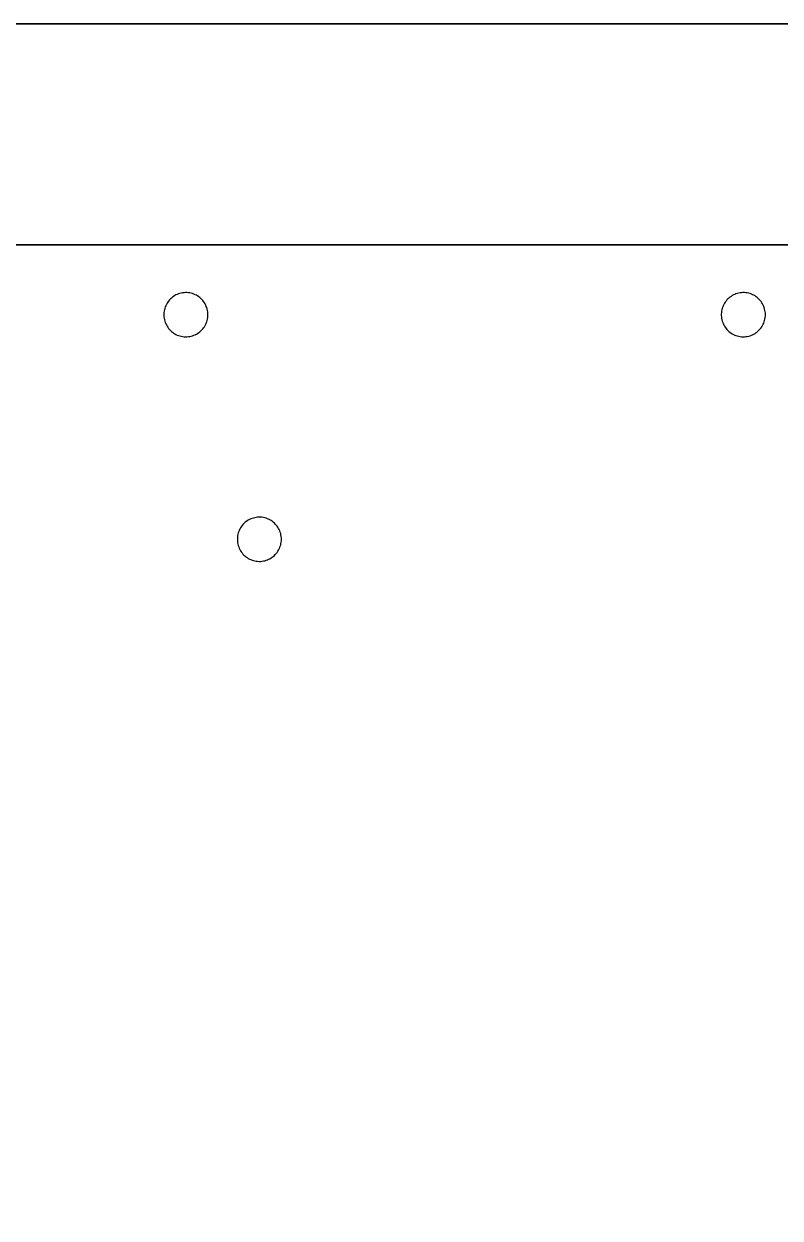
# Model space of a CAD drawing. Header units: metres. Extents: x 0 to 2800, y 0 to 2000.
# Drawn here: x 292.6 to 346.5, y 260.7 to 345.6 of the extents above; entities that cross this region are included whole.
import ezdxf

# ---------------------------------------------------------------- set-up
doc = ezdxf.new("R2010")
doc.units = ezdxf.units.M

msp = doc.modelspace()

# ---------------------------------------------------------------- linework, layer by layer
for points in [[(0, 345.6), (26.749, 345.6), (53.498, 345.6), (80.247, 345.6), (106.996, 345.6), (133.745, 345.6), (160.495, 345.6), (187.244, 345.6), (213.993, 345.6), (240.742, 345.6), (267.491, 345.6), (294.24, 345.6), (320.989, 345.6), (347.738, 345.6), (374.487, 345.6), (401.236, 345.6), (427.985, 345.6), (454.735, 345.6), (481.484, 345.6)], [(0, 345.6), (26.749, 345.6), (53.498, 345.6), (80.247, 345.6), (106.996, 345.6), (133.745, 345.6), (160.495, 345.6), (187.244, 345.6), (213.993, 345.6), (240.742, 345.6), (267.491, 345.6), (294.24, 345.6), (320.989, 345.6), (347.738, 345.6), (374.487, 345.6), (401.236, 345.6), (427.985, 345.6), (454.735, 345.6), (481.484, 345.6)], [(483.622, 345.6), (456.873, 345.6), (430.124, 345.6), (403.375, 345.6), (376.625, 345.6), (349.876, 345.6), (323.127, 345.6), (296.378, 345.6), (269.629, 345.6)], [(414.72, 168.96), (414.72, 184.32), (414.72, 199.68), (414.72, 215.04), (414.72, 230.4), (414.72, 245.76), (414.72, 261.12), (414.72, 276.48), (414.72, 291.84), (414.72, 307.2), (414.72, 322.56), (414.72, 337.92), (407.04, 345.6), (391.68, 345.6), (376.32, 345.6), (360.96, 345.6), (345.6, 345.6), (330.24, 345.6), (314.88, 345.6), (299.52, 345.6), (284.16, 345.6)], [(414.72, 168.96), (414.72, 184.32), (414.72, 199.68), (414.72, 215.04), (414.72, 230.4), (414.72, 245.76), (414.72, 261.12), (414.72, 276.48), (414.72, 291.84), (414.72, 307.2), (414.72, 322.56), (414.72, 337.92), (407.04, 345.6), (391.68, 345.6), (376.32, 345.6), (360.96, 345.6), (345.6, 345.6), (330.24, 345.6), (314.88, 345.6), (299.52, 345.6), (284.16, 345.6)], [(414.72, 168.96), (414.72, 184.32), (414.72, 199.68), (414.72, 215.04), (414.72, 230.4), (414.72, 245.76), (414.72, 261.12), (414.72, 276.48), (414.72, 291.84), (414.72, 307.2), (414.72, 322.56), (414.72, 337.92), (407.04, 345.6), (391.68, 345.6), (376.32, 345.6), (360.96, 345.6), (345.6, 345.6), (330.24, 345.6), (314.88, 345.6), (299.52, 345.6), (284.16, 345.6)], [(414.72, 168.96), (414.72, 184.32), (414.72, 199.68), (414.72, 215.04), (414.72, 230.4), (414.72, 245.76), (414.72, 261.12), (414.72, 276.48), (414.72, 291.84), (414.72, 307.2), (414.72, 322.56), (414.72, 337.92), (407.04, 345.6), (391.68, 345.6), (376.32, 345.6), (360.96, 345.6), (345.6, 345.6), (330.24, 345.6), (314.88, 345.6), (299.52, 345.6), (284.16, 345.6)], [(414.72, 168.96), (414.72, 184.32), (414.72, 199.68), (414.72, 215.04), (414.72, 230.4), (414.72, 245.76), (414.72, 261.12), (414.72, 276.48), (414.72, 291.84), (414.72, 307.2), (414.72, 322.56), (414.72, 337.92), (407.04, 345.6), (391.68, 345.6), (376.32, 345.6), (360.96, 345.6), (345.6, 345.6), (330.24, 345.6), (314.88, 345.6), (299.52, 345.6), (284.16, 345.6)], [(414.72, 168.96), (414.72, 184.32), (414.72, 199.68), (414.72, 215.04), (414.72, 230.4), (414.72, 245.76), (414.72, 261.12), (414.72, 276.48), (414.72, 291.84), (414.72, 307.2), (414.72, 322.56), (414.72, 337.92), (407.04, 345.6), (391.68, 345.6), (376.32, 345.6), (360.96, 345.6), (345.6, 345.6), (330.24, 345.6), (314.88, 345.6), (299.52, 345.6), (284.16, 345.6)], [(291.84, 345.6), (307.2, 345.6), (322.56, 345.6), (337.92, 345.6), (353.28, 345.6), (368.64, 345.6), (384, 345.6), (399.36, 345.6), (414.72, 345.6), (414.72, 330.24), (414.72, 314.88), (414.72, 299.52), (414.72, 284.16), (414.72, 268.8), (414.72, 253.44), (414.72, 238.08), (414.72, 222.72), (414.72, 207.36), (414.72, 192), (414.72, 176.64), (414.72, 161.28)], [(291.84, 345.6), (307.2, 345.6), (322.56, 345.6), (337.92, 345.6), (353.28, 345.6), (368.64, 345.6), (384, 345.6), (399.36, 345.6), (414.72, 345.6), (414.72, 330.24), (414.72, 314.88), (414.72, 299.52), (414.72, 284.16), (414.72, 268.8), (414.72, 253.44), (414.72, 238.08), (414.72, 222.72), (414.72, 207.36), (414.72, 192), (414.72, 176.64), (414.72, 161.28)], [(291.84, 345.6), (307.2, 345.6), (322.56, 345.6), (337.92, 345.6), (353.28, 345.6), (368.64, 345.6), (384, 345.6), (399.36, 345.6), (414.72, 345.6), (414.72, 330.24), (414.72, 314.88), (414.72, 299.52), (414.72, 284.16), (414.72, 268.8), (414.72, 253.44), (414.72, 238.08), (414.72, 222.72), (414.72, 207.36), (414.72, 192), (414.72, 176.64), (414.72, 161.28)], [(291.84, 345.6), (307.2, 345.6), (322.56, 345.6), (337.92, 345.6), (353.28, 345.6), (368.64, 345.6), (384, 345.6), (399.36, 345.6), (414.72, 345.6), (414.72, 330.24), (414.72, 314.88), (414.72, 299.52), (414.72, 284.16), (414.72, 268.8), (414.72, 253.44), (414.72, 238.08), (414.72, 222.72), (414.72, 207.36), (414.72, 192), (414.72, 176.64), (414.72, 161.28)], [(291.84, 345.6), (307.2, 345.6), (322.56, 345.6), (337.92, 345.6), (353.28, 345.6), (368.64, 345.6), (384, 345.6), (399.36, 345.6), (414.72, 345.6), (414.72, 330.24), (414.72, 314.88), (414.72, 299.52), (414.72, 284.16), (414.72, 268.8), (414.72, 253.44), (414.72, 238.08), (414.72, 222.72), (414.72, 207.36), (414.72, 192), (414.72, 176.64), (414.72, 161.28)], [(291.84, 345.6), (307.2, 345.6), (322.56, 345.6), (337.92, 345.6), (353.28, 345.6), (368.64, 345.6), (384, 345.6), (399.36, 345.6), (414.72, 345.6), (414.72, 330.24), (414.72, 314.88), (414.72, 299.52), (414.72, 284.16), (414.72, 268.8), (414.72, 253.44), (414.72, 238.08), (414.72, 222.72), (414.72, 207.36), (414.72, 192), (414.72, 176.64), (414.72, 161.28)], [(291.84, 345.6), (307.2, 345.6), (322.56, 345.6), (337.92, 345.6), (353.28, 345.6), (368.64, 345.6), (384, 345.6), (399.36, 345.6), (414.72, 345.6), (414.72, 330.24), (414.72, 314.88), (414.72, 299.52), (414.72, 284.16), (414.72, 268.8), (414.72, 253.44), (414.72, 238.08), (414.72, 222.72), (414.72, 207.36), (414.72, 192), (414.72, 176.64), (414.72, 161.28)], [(291.84, 345.6), (307.2, 345.6), (322.56, 345.6), (337.92, 345.6), (353.28, 345.6), (368.64, 345.6), (384, 345.6), (399.36, 345.6), (414.72, 345.6), (414.72, 330.24), (414.72, 314.88), (414.72, 299.52), (414.72, 284.16), (414.72, 268.8), (414.72, 253.44), (414.72, 238.08), (414.72, 222.72), (414.72, 207.36), (414.72, 192), (414.72, 176.64), (414.72, 161.28)], [(291.84, 345.6), (307.2, 345.6), (322.56, 345.6), (337.92, 345.6), (353.28, 345.6), (368.64, 345.6), (384, 345.6), (399.36, 345.6), (414.72, 345.6), (414.72, 330.24), (414.72, 314.88), (414.72, 299.52), (414.72, 284.16), (414.72, 268.8), (414.72, 253.44), (414.72, 238.08), (414.72, 222.72), (414.72, 207.36), (414.72, 192), (414.72, 176.64), (414.72, 161.28)], [(291.84, 345.6), (307.2, 345.6), (322.56, 345.6), (337.92, 345.6), (353.28, 345.6), (368.64, 345.6), (384, 345.6), (399.36, 345.6), (414.72, 345.6), (414.72, 330.24), (414.72, 314.88), (414.72, 299.52), (414.72, 284.16), (414.72, 268.8), (414.72, 253.44), (414.72, 238.08), (414.72, 222.72), (414.72, 207.36), (414.72, 192), (414.72, 176.64), (414.72, 161.28)], [(291.84, 345.6), (307.2, 345.6), (322.56, 345.6), (337.92, 345.6), (353.28, 345.6), (368.64, 345.6), (384, 345.6), (399.36, 345.6), (414.72, 345.6), (414.72, 330.24), (414.72, 314.88), (414.72, 299.52), (414.72, 284.16), (414.72, 268.8), (414.72, 253.44), (414.72, 238.08), (414.72, 222.72), (414.72, 207.36), (414.72, 192), (414.72, 176.64), (414.72, 161.28)], [(291.84, 345.6), (307.2, 345.6), (322.56, 345.6), (337.92, 345.6), (353.28, 345.6), (368.64, 345.6), (384, 345.6), (399.36, 345.6), (414.72, 345.6), (414.72, 330.24), (414.72, 314.88), (414.72, 299.52), (414.72, 284.16), (414.72, 268.8), (414.72, 253.44), (414.72, 238.08), (414.72, 222.72), (414.72, 207.36), (414.72, 192), (414.72, 176.64), (414.72, 161.28)], [(44.476, 329.891), (68.794, 329.891), (93.111, 329.891), (117.428, 329.891), (141.746, 329.891), (166.063, 329.891), (190.38, 329.891), (214.698, 329.891), (239.015, 329.891), (263.333, 329.891), (287.65, 329.891), (311.967, 329.891), (336.285, 329.891), (360.602, 329.891), (384.919, 329.891), (409.237, 329.891), (433.554, 329.891), (457.871, 329.891), (482.189, 329.891)], [(471.974, 329.891), (447.657, 329.891), (423.339, 329.891), (399.022, 329.891), (374.704, 329.891), (350.387, 329.891), (326.07, 329.891), (301.752, 329.891), (277.435, 329.891)], [(278.09, 329.891), (296.06, 329.891), (314.03, 329.891), (332, 329.891), (349.971, 329.891), (367.941, 329.891), (385.911, 329.891), (403.881, 329.891), (421.852, 329.891), (439.822, 329.891), (457.792, 329.891), (475.762, 329.891)], [(475.762, 329.891), (457.792, 329.891), (439.822, 329.891), (421.852, 329.891), (403.881, 329.891), (385.911, 329.891), (367.941, 329.891), (349.971, 329.891), (332, 329.891), (314.03, 329.891), (296.06, 329.891), (278.09, 329.891)], [(284.16, 329.891), (298.124, 329.891), (312.087, 329.891), (326.051, 329.891), (340.015, 329.891), (353.978, 329.891), (367.942, 329.891), (381.905, 329.891), (395.869, 329.891)], [(284.16, 329.891), (298.124, 329.891), (312.087, 329.891), (326.051, 329.891), (340.015, 329.891), (353.978, 329.891), (367.942, 329.891), (381.905, 329.891), (395.869, 329.891)], [(395.869, 162.327), (395.869, 176.291), (395.869, 190.255), (395.869, 204.218), (395.869, 218.182), (395.869, 232.145), (395.869, 246.109), (395.869, 260.073), (395.869, 274.036), (395.869, 288), (395.869, 301.964), (395.869, 315.927), (395.869, 329.891), (381.905, 329.891), (367.942, 329.891), (353.978, 329.891), (340.015, 329.891), (326.051, 329.891), (312.087, 329.891), (298.124, 329.891), (284.16, 329.891)], [(395.869, 162.327), (395.869, 176.291), (395.869, 190.255), (395.869, 204.218), (395.869, 218.182), (395.869, 232.145), (395.869, 246.109), (395.869, 260.073), (395.869, 274.036), (395.869, 288), (395.869, 301.964), (395.869, 315.927), (395.869, 329.891), (381.905, 329.891), (367.942, 329.891), (353.978, 329.891), (340.015, 329.891), (326.051, 329.891), (312.087, 329.891), (298.124, 329.891), (284.16, 329.891)], [(284.16, 329.891), (298.124, 329.891), (312.087, 329.891), (326.051, 329.891), (340.015, 329.891), (353.978, 329.891), (367.942, 329.891), (381.905, 329.891), (395.869, 329.891)], [(284.16, 329.891), (298.124, 329.891), (312.087, 329.891), (326.051, 329.891), (340.015, 329.891), (353.978, 329.891), (367.942, 329.891), (381.905, 329.891), (395.869, 329.891)], [(284.16, 329.891), (298.124, 329.891), (312.087, 329.891), (326.051, 329.891), (340.015, 329.891), (353.978, 329.891), (367.942, 329.891), (381.905, 329.891), (395.869, 329.891)], [(284.16, 329.891), (298.124, 329.891), (312.087, 329.891), (326.051, 329.891), (340.015, 329.891), (353.978, 329.891), (367.942, 329.891), (381.905, 329.891), (395.869, 329.891)], [(284.16, 329.891), (298.124, 329.891), (312.087, 329.891), (326.051, 329.891), (340.015, 329.891), (353.978, 329.891), (367.942, 329.891), (381.905, 329.891), (395.869, 329.891)], [(284.16, 329.891), (298.124, 329.891), (312.087, 329.891), (326.051, 329.891), (340.015, 329.891), (353.978, 329.891), (367.942, 329.891), (381.905, 329.891), (395.869, 329.891)], [(284.16, 329.891), (298.124, 329.891), (312.087, 329.891), (326.051, 329.891), (340.015, 329.891), (353.978, 329.891), (367.942, 329.891), (381.905, 329.891), (395.869, 329.891)], [(284.16, 329.891), (298.124, 329.891), (312.087, 329.891), (326.051, 329.891), (340.015, 329.891), (353.978, 329.891), (367.942, 329.891), (381.905, 329.891), (395.869, 329.891)], [(285.429, 329.891), (293.046, 329.891), (300.662, 329.891), (308.279, 329.891), (315.896, 329.891), (323.512, 329.891), (331.129, 329.891), (338.745, 329.891), (346.362, 329.891), (353.978, 329.891)], [(353.978, 329.891), (346.362, 329.891), (338.745, 329.891), (331.129, 329.891), (323.512, 329.891), (315.896, 329.891), (308.279, 329.891), (300.662, 329.891), (293.046, 329.891), (285.429, 329.891)], [(395.869, 329.891), (388.253, 329.891), (380.636, 329.891), (373.02, 329.891), (365.403, 329.891), (357.786, 329.891), (350.17, 329.891), (342.553, 329.891), (334.937, 329.891), (327.32, 329.891), (319.704, 329.891), (312.087, 329.891), (304.471, 329.891), (296.854, 329.891), (289.238, 329.891)], [(289.238, 329.891), (296.854, 329.891), (304.471, 329.891), (312.087, 329.891), (319.704, 329.891), (327.32, 329.891), (334.937, 329.891), (342.553, 329.891), (350.17, 329.891), (357.786, 329.891), (365.403, 329.891), (373.02, 329.891), (380.636, 329.891), (388.253, 329.891), (395.869, 329.891)], [(395.869, 329.891), (388.253, 329.891), (380.636, 329.891), (373.02, 329.891), (365.403, 329.891), (357.786, 329.891), (350.17, 329.891), (342.553, 329.891), (334.937, 329.891), (327.32, 329.891), (319.704, 329.891), (312.087, 329.891), (304.471, 329.891), (296.854, 329.891), (289.238, 329.891)], [(289.238, 329.891), (296.854, 329.891), (304.471, 329.891), (312.087, 329.891), (319.704, 329.891), (327.32, 329.891), (334.937, 329.891), (342.553, 329.891), (350.17, 329.891), (357.786, 329.891), (365.403, 329.891), (373.02, 329.891), (380.636, 329.891), (388.253, 329.891), (395.869, 329.891)], [(395.869, 329.891), (388.253, 329.891), (380.636, 329.891), (373.02, 329.891), (365.403, 329.891), (357.786, 329.891), (350.17, 329.891), (342.553, 329.891), (334.937, 329.891), (327.32, 329.891), (319.704, 329.891), (312.087, 329.891), (304.471, 329.891), (296.854, 329.891), (289.238, 329.891)], [(289.238, 329.891), (296.854, 329.891), (304.471, 329.891), (312.087, 329.891), (319.704, 329.891), (327.32, 329.891), (334.937, 329.891), (342.553, 329.891), (350.17, 329.891), (357.786, 329.891), (365.403, 329.891), (373.02, 329.891), (380.636, 329.891), (388.253, 329.891), (395.869, 329.891)], [(395.869, 329.891), (388.253, 329.891), (380.636, 329.891), (373.02, 329.891), (365.403, 329.891), (357.786, 329.891), (350.17, 329.891), (342.553, 329.891), (334.937, 329.891), (327.32, 329.891), (319.704, 329.891), (312.087, 329.891), (304.471, 329.891), (296.854, 329.891), (289.238, 329.891)], [(289.238, 329.891), (296.854, 329.891), (304.471, 329.891), (312.087, 329.891), (319.704, 329.891), (327.32, 329.891), (334.937, 329.891), (342.553, 329.891), (350.17, 329.891), (357.786, 329.891), (365.403, 329.891), (373.02, 329.891), (380.636, 329.891), (388.253, 329.891), (395.869, 329.891)], [(395.869, 329.891), (388.253, 329.891), (380.636, 329.891), (373.02, 329.891), (365.403, 329.891), (357.786, 329.891), (350.17, 329.891), (342.553, 329.891), (334.937, 329.891), (327.32, 329.891), (319.704, 329.891), (312.087, 329.891), (304.471, 329.891), (296.854, 329.891), (289.238, 329.891)], [(289.238, 329.891), (296.854, 329.891), (304.471, 329.891), (312.087, 329.891), (319.704, 329.891), (327.32, 329.891), (334.937, 329.891), (342.553, 329.891), (350.17, 329.891), (357.786, 329.891), (365.403, 329.891), (373.02, 329.891), (380.636, 329.891), (388.253, 329.891), (395.869, 329.891)], [(305.732, 324.916), (305.729, 325.021), (305.719, 325.123), (305.702, 325.224), (305.68, 325.322), (305.651, 325.418), (305.616, 325.511), (305.576, 325.601), (305.531, 325.688), (305.48, 325.772), (305.424, 325.852), (305.364, 325.928), (305.298, 326.001), (305.229, 326.069), (305.156, 326.133), (305.078, 326.193), (304.997, 326.247), (304.913, 326.297), (304.825, 326.341), (304.734, 326.38), (304.641, 326.413), (304.544, 326.441), (304.446, 326.462), (304.345, 326.477), (304.242, 326.485), (304.138, 326.487), (304.034, 326.482), (303.932, 326.47), (303.832, 326.452), (303.735, 326.428), (303.64, 326.397), (303.547, 326.361), (303.458, 326.32), (303.372, 326.273), (303.289, 326.221), (303.21, 326.164), (303.135, 326.102), (303.063, 326.036), (302.996, 325.965), (302.933, 325.891), (302.875, 325.812), (302.822, 325.73), (302.774, 325.645), (302.731, 325.556), (302.693, 325.465), (302.661, 325.37), (302.636, 325.273), (302.616, 325.174), (302.603, 325.072), (302.596, 324.969), (302.596, 324.864), (302.603, 324.761), (302.616, 324.659), (302.636, 324.56), (302.661, 324.463), (302.693, 324.368), (302.731, 324.277), (302.774, 324.188), (302.822, 324.102), (302.875, 324.02), (302.933, 323.942), (302.996, 323.867), (303.063, 323.797), (303.135, 323.731), (303.21, 323.669), (303.289, 323.612), (303.372, 323.56), (303.458, 323.513), (303.547, 323.471), (303.64, 323.435), (303.735, 323.405), (303.832, 323.381), (303.932, 323.362), (304.034, 323.351), (304.138, 323.346), (304.242, 323.347), (304.345, 323.356), (304.446, 323.371), (304.544, 323.392), (304.641, 323.419), (304.734, 323.453), (304.825, 323.491), (304.913, 323.536), (304.997, 323.585), (305.078, 323.64), (305.156, 323.699), (305.229, 323.763), (305.298, 323.832), (305.364, 323.904), (305.424, 323.981), (305.48, 324.061), (305.531, 324.145), (305.576, 324.232), (305.616, 324.322), (305.651, 324.415), (305.68, 324.511), (305.702, 324.609), (305.719, 324.71), (305.729, 324.812), (305.732, 324.916)], [(305.732, 324.916), (305.729, 325.021), (305.719, 325.123), (305.702, 325.224), (305.68, 325.322), (305.651, 325.418), (305.616, 325.511), (305.576, 325.601), (305.531, 325.688), (305.48, 325.772), (305.424, 325.852), (305.364, 325.928), (305.298, 326.001), (305.229, 326.069), (305.156, 326.133), (305.078, 326.193), (304.997, 326.247), (304.913, 326.297), (304.825, 326.341), (304.734, 326.38), (304.641, 326.413), (304.544, 326.441), (304.446, 326.462), (304.345, 326.477), (304.242, 326.485), (304.138, 326.487), (304.034, 326.482), (303.932, 326.47), (303.832, 326.452), (303.735, 326.428), (303.64, 326.397), (303.547, 326.361), (303.458, 326.32), (303.372, 326.273), (303.289, 326.221), (303.21, 326.164), (303.135, 326.102), (303.063, 326.036), (302.996, 325.965), (302.933, 325.891), (302.875, 325.812), (302.822, 325.73), (302.774, 325.645), (302.731, 325.556), (302.693, 325.465), (302.661, 325.37), (302.636, 325.273), (302.616, 325.174), (302.603, 325.072), (302.596, 324.969), (302.596, 324.864), (302.603, 324.761), (302.616, 324.659), (302.636, 324.56), (302.661, 324.463), (302.693, 324.368), (302.731, 324.277), (302.774, 324.188), (302.822, 324.102), (302.875, 324.02), (302.933, 323.942), (302.996, 323.867), (303.063, 323.797), (303.135, 323.731), (303.21, 323.669), (303.289, 323.612), (303.372, 323.56), (303.458, 323.513), (303.547, 323.471), (303.64, 323.435), (303.735, 323.405), (303.832, 323.381), (303.932, 323.362), (304.034, 323.351), (304.138, 323.346), (304.242, 323.347), (304.345, 323.356), (304.446, 323.371), (304.544, 323.392), (304.641, 323.419), (304.734, 323.453), (304.825, 323.491), (304.913, 323.536), (304.997, 323.585), (305.078, 323.64), (305.156, 323.699), (305.229, 323.763), (305.298, 323.832), (305.364, 323.904), (305.424, 323.981), (305.48, 324.061), (305.531, 324.145), (305.576, 324.232), (305.616, 324.322), (305.651, 324.415), (305.68, 324.511), (305.702, 324.609), (305.719, 324.71), (305.729, 324.812), (305.732, 324.916)], [(305.732, 324.916), (305.729, 325.021), (305.719, 325.123), (305.702, 325.224), (305.68, 325.322), (305.651, 325.418), (305.616, 325.511), (305.576, 325.601), (305.531, 325.688), (305.48, 325.772), (305.424, 325.852), (305.364, 325.928), (305.298, 326.001), (305.229, 326.069), (305.156, 326.133), (305.078, 326.193), (304.997, 326.247), (304.913, 326.297), (304.825, 326.341), (304.734, 326.38), (304.641, 326.413), (304.544, 326.441), (304.446, 326.462), (304.345, 326.477), (304.242, 326.485), (304.138, 326.487), (304.034, 326.482), (303.932, 326.47), (303.832, 326.452), (303.735, 326.428), (303.64, 326.397), (303.547, 326.361), (303.458, 326.32), (303.372, 326.273), (303.289, 326.221), (303.21, 326.164), (303.135, 326.102), (303.063, 326.036), (302.996, 325.965), (302.933, 325.891), (302.875, 325.812), (302.822, 325.73), (302.774, 325.645), (302.731, 325.556), (302.693, 325.465), (302.661, 325.37), (302.636, 325.273), (302.616, 325.174), (302.603, 325.072), (302.596, 324.969), (302.596, 324.864), (302.603, 324.761), (302.616, 324.659), (302.636, 324.56), (302.661, 324.463), (302.693, 324.368), (302.731, 324.277), (302.774, 324.188), (302.822, 324.102), (302.875, 324.02), (302.933, 323.942), (302.996, 323.867), (303.063, 323.797), (303.135, 323.731), (303.21, 323.669), (303.289, 323.612), (303.372, 323.56), (303.458, 323.513), (303.547, 323.471), (303.64, 323.435), (303.735, 323.405), (303.832, 323.381), (303.932, 323.362), (304.034, 323.351), (304.138, 323.346), (304.242, 323.347), (304.345, 323.356), (304.446, 323.371), (304.544, 323.392), (304.641, 323.419), (304.734, 323.453), (304.825, 323.491), (304.913, 323.536), (304.997, 323.585), (305.078, 323.64), (305.156, 323.699), (305.229, 323.763), (305.298, 323.832), (305.364, 323.904), (305.424, 323.981), (305.48, 324.061), (305.531, 324.145), (305.576, 324.232), (305.616, 324.322), (305.651, 324.415), (305.68, 324.511), (305.702, 324.609), (305.719, 324.71), (305.729, 324.812), (305.732, 324.916)], [(305.732, 324.916), (305.729, 325.021), (305.719, 325.123), (305.702, 325.224), (305.68, 325.322), (305.651, 325.418), (305.616, 325.511), (305.576, 325.601), (305.531, 325.688), (305.48, 325.772), (305.424, 325.852), (305.364, 325.928), (305.298, 326.001), (305.229, 326.069), (305.156, 326.133), (305.078, 326.193), (304.997, 326.247), (304.913, 326.297), (304.825, 326.341), (304.734, 326.38), (304.641, 326.413), (304.544, 326.441), (304.446, 326.462), (304.345, 326.477), (304.242, 326.485), (304.138, 326.487), (304.034, 326.482), (303.932, 326.47), (303.832, 326.452), (303.735, 326.428), (303.64, 326.397), (303.547, 326.361), (303.458, 326.32), (303.372, 326.273), (303.289, 326.221), (303.21, 326.164), (303.135, 326.102), (303.063, 326.036), (302.996, 325.965), (302.933, 325.891), (302.875, 325.812), (302.822, 325.73), (302.774, 325.645), (302.731, 325.556), (302.693, 325.465), (302.661, 325.37), (302.636, 325.273), (302.616, 325.174), (302.603, 325.072), (302.596, 324.969), (302.596, 324.864), (302.603, 324.761), (302.616, 324.659), (302.636, 324.56), (302.661, 324.463), (302.693, 324.368), (302.731, 324.277), (302.774, 324.188), (302.822, 324.102), (302.875, 324.02), (302.933, 323.942), (302.996, 323.867), (303.063, 323.797), (303.135, 323.731), (303.21, 323.669), (303.289, 323.612), (303.372, 323.56), (303.458, 323.513), (303.547, 323.471), (303.64, 323.435), (303.735, 323.405), (303.832, 323.381), (303.932, 323.362), (304.034, 323.351), (304.138, 323.346), (304.242, 323.347), (304.345, 323.356), (304.446, 323.371), (304.544, 323.392), (304.641, 323.419), (304.734, 323.453), (304.825, 323.491), (304.913, 323.536), (304.997, 323.585), (305.078, 323.64), (305.156, 323.699), (305.229, 323.763), (305.298, 323.832), (305.364, 323.904), (305.424, 323.981), (305.48, 324.061), (305.531, 324.145), (305.576, 324.232), (305.616, 324.322), (305.651, 324.415), (305.68, 324.511), (305.702, 324.609), (305.719, 324.71), (305.729, 324.812), (305.732, 324.916)], [(305.732, 324.916), (305.729, 325.021), (305.719, 325.123), (305.702, 325.224), (305.68, 325.322), (305.651, 325.418), (305.616, 325.511), (305.576, 325.601), (305.531, 325.688), (305.48, 325.772), (305.424, 325.852), (305.364, 325.928), (305.298, 326.001), (305.229, 326.069), (305.156, 326.133), (305.078, 326.193), (304.997, 326.247), (304.913, 326.297), (304.825, 326.341), (304.734, 326.38), (304.641, 326.413), (304.544, 326.441), (304.446, 326.462), (304.345, 326.477), (304.242, 326.485), (304.138, 326.487), (304.034, 326.482), (303.932, 326.47), (303.832, 326.452), (303.735, 326.428), (303.64, 326.397), (303.547, 326.361), (303.458, 326.32), (303.372, 326.273), (303.289, 326.221), (303.21, 326.164), (303.135, 326.102), (303.063, 326.036), (302.996, 325.965), (302.933, 325.891), (302.875, 325.812), (302.822, 325.73), (302.774, 325.645), (302.731, 325.556), (302.693, 325.465), (302.661, 325.37), (302.636, 325.273), (302.616, 325.174), (302.603, 325.072), (302.596, 324.969), (302.596, 324.864), (302.603, 324.761), (302.616, 324.659), (302.636, 324.56), (302.661, 324.463), (302.693, 324.368), (302.731, 324.277), (302.774, 324.188), (302.822, 324.102), (302.875, 324.02), (302.933, 323.942), (302.996, 323.867), (303.063, 323.797), (303.135, 323.731), (303.21, 323.669), (303.289, 323.612), (303.372, 323.56), (303.458, 323.513), (303.547, 323.471), (303.64, 323.435), (303.735, 323.405), (303.832, 323.381), (303.932, 323.362), (304.034, 323.351), (304.138, 323.346), (304.242, 323.347), (304.345, 323.356), (304.446, 323.371), (304.544, 323.392), (304.641, 323.419), (304.734, 323.453), (304.825, 323.491), (304.913, 323.536), (304.997, 323.585), (305.078, 323.64), (305.156, 323.699), (305.229, 323.763), (305.298, 323.832), (305.364, 323.904), (305.424, 323.981), (305.48, 324.061), (305.531, 324.145), (305.576, 324.232), (305.616, 324.322), (305.651, 324.415), (305.68, 324.511), (305.702, 324.609), (305.719, 324.71), (305.729, 324.812), (305.732, 324.916)], [(305.732, 324.916), (305.729, 325.021), (305.719, 325.123), (305.702, 325.224), (305.68, 325.322), (305.651, 325.418), (305.616, 325.511), (305.576, 325.601), (305.531, 325.688), (305.48, 325.772), (305.424, 325.852), (305.364, 325.928), (305.298, 326.001), (305.229, 326.069), (305.156, 326.133), (305.078, 326.193), (304.997, 326.247), (304.913, 326.297), (304.825, 326.341), (304.734, 326.38), (304.641, 326.413), (304.544, 326.441), (304.446, 326.462), (304.345, 326.477), (304.242, 326.485), (304.138, 326.487), (304.034, 326.482), (303.932, 326.47), (303.832, 326.452), (303.735, 326.428), (303.64, 326.397), (303.547, 326.361), (303.458, 326.32), (303.372, 326.273), (303.289, 326.221), (303.21, 326.164), (303.135, 326.102), (303.063, 326.036), (302.996, 325.965), (302.933, 325.891), (302.875, 325.812), (302.822, 325.73), (302.774, 325.645), (302.731, 325.556), (302.693, 325.465), (302.661, 325.37), (302.636, 325.273), (302.616, 325.174), (302.603, 325.072), (302.596, 324.969), (302.596, 324.864), (302.603, 324.761), (302.616, 324.659), (302.636, 324.56), (302.661, 324.463), (302.693, 324.368), (302.731, 324.277), (302.774, 324.188), (302.822, 324.102), (302.875, 324.02), (302.933, 323.942), (302.996, 323.867), (303.063, 323.797), (303.135, 323.731), (303.21, 323.669), (303.289, 323.612), (303.372, 323.56), (303.458, 323.513), (303.547, 323.471), (303.64, 323.435), (303.735, 323.405), (303.832, 323.381), (303.932, 323.362), (304.034, 323.351), (304.138, 323.346), (304.242, 323.347), (304.345, 323.356), (304.446, 323.371), (304.544, 323.392), (304.641, 323.419), (304.734, 323.453), (304.825, 323.491), (304.913, 323.536), (304.997, 323.585), (305.078, 323.64), (305.156, 323.699), (305.229, 323.763), (305.298, 323.832), (305.364, 323.904), (305.424, 323.981), (305.48, 324.061), (305.531, 324.145), (305.576, 324.232), (305.616, 324.322), (305.651, 324.415), (305.68, 324.511), (305.702, 324.609), (305.719, 324.71), (305.729, 324.812), (305.732, 324.916)], [(345.408, 324.916), (345.405, 325.021), (345.395, 325.123), (345.378, 325.224), (345.356, 325.322), (345.327, 325.418), (345.292, 325.511), (345.252, 325.601), (345.206, 325.688), (345.156, 325.772), (345.1, 325.852), (345.039, 325.928), (344.974, 326.001), (344.905, 326.069), (344.832, 326.133), (344.754, 326.193), (344.673, 326.247), (344.589, 326.297), (344.501, 326.341), (344.41, 326.38), (344.316, 326.413), (344.22, 326.441), (344.122, 326.462), (344.021, 326.477), (343.918, 326.485), (343.813, 326.487), (343.71, 326.482), (343.608, 326.47), (343.508, 326.452), (343.41, 326.428), (343.315, 326.397), (343.223, 326.361), (343.134, 326.32), (343.048, 326.273), (342.965, 326.221), (342.886, 326.164), (342.81, 326.102), (342.739, 326.036), (342.672, 325.965), (342.609, 325.891), (342.551, 325.812), (342.498, 325.73), (342.449, 325.645), (342.406, 325.556), (342.369, 325.465), (342.337, 325.37), (342.311, 325.273), (342.292, 325.174), (342.278, 325.072), (342.272, 324.969), (342.272, 324.864), (342.278, 324.761), (342.292, 324.659), (342.311, 324.56), (342.337, 324.463), (342.369, 324.368), (342.406, 324.277), (342.449, 324.188), (342.498, 324.102), (342.551, 324.02), (342.609, 323.942), (342.672, 323.867), (342.739, 323.797), (342.81, 323.731), (342.886, 323.669), (342.965, 323.612), (343.048, 323.56), (343.134, 323.513), (343.223, 323.471), (343.315, 323.435), (343.41, 323.405), (343.508, 323.381), (343.608, 323.362), (343.71, 323.351), (343.813, 323.346), (343.918, 323.347), (344.021, 323.356), (344.122, 323.371), (344.22, 323.392), (344.316, 323.419), (344.41, 323.453), (344.501, 323.491), (344.589, 323.536), (344.673, 323.585), (344.754, 323.64), (344.832, 323.699), (344.905, 323.763), (344.974, 323.832), (345.039, 323.904), (345.1, 323.981), (345.156, 324.061), (345.206, 324.145), (345.252, 324.232), (345.292, 324.322), (345.327, 324.415), (345.356, 324.511), (345.378, 324.609), (345.395, 324.71), (345.405, 324.812), (345.408, 324.916)], [(345.408, 324.916), (345.405, 325.021), (345.395, 325.123), (345.378, 325.224), (345.356, 325.322), (345.327, 325.418), (345.292, 325.511), (345.252, 325.601), (345.206, 325.688), (345.156, 325.772), (345.1, 325.852), (345.039, 325.928), (344.974, 326.001), (344.905, 326.069), (344.832, 326.133), (344.754, 326.193), (344.673, 326.247), (344.589, 326.297), (344.501, 326.341), (344.41, 326.38), (344.316, 326.413), (344.22, 326.441), (344.122, 326.462), (344.021, 326.477), (343.918, 326.485), (343.813, 326.487), (343.71, 326.482), (343.608, 326.47), (343.508, 326.452), (343.41, 326.428), (343.315, 326.397), (343.223, 326.361), (343.134, 326.32), (343.048, 326.273), (342.965, 326.221), (342.886, 326.164), (342.81, 326.102), (342.739, 326.036), (342.672, 325.965), (342.609, 325.891), (342.551, 325.812), (342.498, 325.73), (342.449, 325.645), (342.406, 325.556), (342.369, 325.465), (342.337, 325.37), (342.311, 325.273), (342.292, 325.174), (342.278, 325.072), (342.272, 324.969), (342.272, 324.864), (342.278, 324.761), (342.292, 324.659), (342.311, 324.56), (342.337, 324.463), (342.369, 324.368), (342.406, 324.277), (342.449, 324.188), (342.498, 324.102), (342.551, 324.02), (342.609, 323.942), (342.672, 323.867), (342.739, 323.797), (342.81, 323.731), (342.886, 323.669), (342.965, 323.612), (343.048, 323.56), (343.134, 323.513), (343.223, 323.471), (343.315, 323.435), (343.41, 323.405), (343.508, 323.381), (343.608, 323.362), (343.71, 323.351), (343.813, 323.346), (343.918, 323.347), (344.021, 323.356), (344.122, 323.371), (344.22, 323.392), (344.316, 323.419), (344.41, 323.453), (344.501, 323.491), (344.589, 323.536), (344.673, 323.585), (344.754, 323.64), (344.832, 323.699), (344.905, 323.763), (344.974, 323.832), (345.039, 323.904), (345.1, 323.981), (345.156, 324.061), (345.206, 324.145), (345.252, 324.232), (345.292, 324.322), (345.327, 324.415), (345.356, 324.511), (345.378, 324.609), (345.395, 324.71), (345.405, 324.812), (345.408, 324.916)], [(345.408, 324.916), (345.405, 325.021), (345.395, 325.123), (345.378, 325.224), (345.356, 325.322), (345.327, 325.418), (345.292, 325.511), (345.252, 325.601), (345.206, 325.688), (345.156, 325.772), (345.1, 325.852), (345.039, 325.928), (344.974, 326.001), (344.905, 326.069), (344.832, 326.133), (344.754, 326.193), (344.673, 326.247), (344.589, 326.297), (344.501, 326.341), (344.41, 326.38), (344.316, 326.413), (344.22, 326.441), (344.122, 326.462), (344.021, 326.477), (343.918, 326.485), (343.813, 326.487), (343.71, 326.482), (343.608, 326.47), (343.508, 326.452), (343.41, 326.428), (343.315, 326.397), (343.223, 326.361), (343.134, 326.32), (343.048, 326.273), (342.965, 326.221), (342.886, 326.164), (342.81, 326.102), (342.739, 326.036), (342.672, 325.965), (342.609, 325.891), (342.551, 325.812), (342.498, 325.73), (342.449, 325.645), (342.406, 325.556), (342.369, 325.465), (342.337, 325.37), (342.311, 325.273), (342.292, 325.174), (342.278, 325.072), (342.272, 324.969), (342.272, 324.864), (342.278, 324.761), (342.292, 324.659), (342.311, 324.56), (342.337, 324.463), (342.369, 324.368), (342.406, 324.277), (342.449, 324.188), (342.498, 324.102), (342.551, 324.02), (342.609, 323.942), (342.672, 323.867), (342.739, 323.797), (342.81, 323.731), (342.886, 323.669), (342.965, 323.612), (343.048, 323.56), (343.134, 323.513), (343.223, 323.471), (343.315, 323.435), (343.41, 323.405), (343.508, 323.381), (343.608, 323.362), (343.71, 323.351), (343.813, 323.346), (343.918, 323.347), (344.021, 323.356), (344.122, 323.371), (344.22, 323.392), (344.316, 323.419), (344.41, 323.453), (344.501, 323.491), (344.589, 323.536), (344.673, 323.585), (344.754, 323.64), (344.832, 323.699), (344.905, 323.763), (344.974, 323.832), (345.039, 323.904), (345.1, 323.981), (345.156, 324.061), (345.206, 324.145), (345.252, 324.232), (345.292, 324.322), (345.327, 324.415), (345.356, 324.511), (345.378, 324.609), (345.395, 324.71), (345.405, 324.812), (345.408, 324.916)], [(345.408, 324.916), (345.405, 325.021), (345.395, 325.123), (345.378, 325.224), (345.356, 325.322), (345.327, 325.418), (345.292, 325.511), (345.252, 325.601), (345.206, 325.688), (345.156, 325.772), (345.1, 325.852), (345.039, 325.928), (344.974, 326.001), (344.905, 326.069), (344.832, 326.133), (344.754, 326.193), (344.673, 326.247), (344.589, 326.297), (344.501, 326.341), (344.41, 326.38), (344.316, 326.413), (344.22, 326.441), (344.122, 326.462), (344.021, 326.477), (343.918, 326.485), (343.813, 326.487), (343.71, 326.482), (343.608, 326.47), (343.508, 326.452), (343.41, 326.428), (343.315, 326.397), (343.223, 326.361), (343.134, 326.32), (343.048, 326.273), (342.965, 326.221), (342.886, 326.164), (342.81, 326.102), (342.739, 326.036), (342.672, 325.965), (342.609, 325.891), (342.551, 325.812), (342.498, 325.73), (342.449, 325.645), (342.406, 325.556), (342.369, 325.465), (342.337, 325.37), (342.311, 325.273), (342.292, 325.174), (342.278, 325.072), (342.272, 324.969), (342.272, 324.864), (342.278, 324.761), (342.292, 324.659), (342.311, 324.56), (342.337, 324.463), (342.369, 324.368), (342.406, 324.277), (342.449, 324.188), (342.498, 324.102), (342.551, 324.02), (342.609, 323.942), (342.672, 323.867), (342.739, 323.797), (342.81, 323.731), (342.886, 323.669), (342.965, 323.612), (343.048, 323.56), (343.134, 323.513), (343.223, 323.471), (343.315, 323.435), (343.41, 323.405), (343.508, 323.381), (343.608, 323.362), (343.71, 323.351), (343.813, 323.346), (343.918, 323.347), (344.021, 323.356), (344.122, 323.371), (344.22, 323.392), (344.316, 323.419), (344.41, 323.453), (344.501, 323.491), (344.589, 323.536), (344.673, 323.585), (344.754, 323.64), (344.832, 323.699), (344.905, 323.763), (344.974, 323.832), (345.039, 323.904), (345.1, 323.981), (345.156, 324.061), (345.206, 324.145), (345.252, 324.232), (345.292, 324.322), (345.327, 324.415), (345.356, 324.511), (345.378, 324.609), (345.395, 324.71), (345.405, 324.812), (345.408, 324.916)], [(345.408, 324.916), (345.405, 325.021), (345.395, 325.123), (345.378, 325.224), (345.356, 325.322), (345.327, 325.418), (345.292, 325.511), (345.252, 325.601), (345.206, 325.688), (345.156, 325.772), (345.1, 325.852), (345.039, 325.928), (344.974, 326.001), (344.905, 326.069), (344.832, 326.133), (344.754, 326.193), (344.673, 326.247), (344.589, 326.297), (344.501, 326.341), (344.41, 326.38), (344.316, 326.413), (344.22, 326.441), (344.122, 326.462), (344.021, 326.477), (343.918, 326.485), (343.813, 326.487), (343.71, 326.482), (343.608, 326.47), (343.508, 326.452), (343.41, 326.428), (343.315, 326.397), (343.223, 326.361), (343.134, 326.32), (343.048, 326.273), (342.965, 326.221), (342.886, 326.164), (342.81, 326.102), (342.739, 326.036), (342.672, 325.965), (342.609, 325.891), (342.551, 325.812), (342.498, 325.73), (342.449, 325.645), (342.406, 325.556), (342.369, 325.465), (342.337, 325.37), (342.311, 325.273), (342.292, 325.174), (342.278, 325.072), (342.272, 324.969), (342.272, 324.864), (342.278, 324.761), (342.292, 324.659), (342.311, 324.56), (342.337, 324.463), (342.369, 324.368), (342.406, 324.277), (342.449, 324.188), (342.498, 324.102), (342.551, 324.02), (342.609, 323.942), (342.672, 323.867), (342.739, 323.797), (342.81, 323.731), (342.886, 323.669), (342.965, 323.612), (343.048, 323.56), (343.134, 323.513), (343.223, 323.471), (343.315, 323.435), (343.41, 323.405), (343.508, 323.381), (343.608, 323.362), (343.71, 323.351), (343.813, 323.346), (343.918, 323.347), (344.021, 323.356), (344.122, 323.371), (344.22, 323.392), (344.316, 323.419), (344.41, 323.453), (344.501, 323.491), (344.589, 323.536), (344.673, 323.585), (344.754, 323.64), (344.832, 323.699), (344.905, 323.763), (344.974, 323.832), (345.039, 323.904), (345.1, 323.981), (345.156, 324.061), (345.206, 324.145), (345.252, 324.232), (345.292, 324.322), (345.327, 324.415), (345.356, 324.511), (345.378, 324.609), (345.395, 324.71), (345.405, 324.812), (345.408, 324.916)], [(345.408, 324.916), (345.405, 325.021), (345.395, 325.123), (345.378, 325.224), (345.356, 325.322), (345.327, 325.418), (345.292, 325.511), (345.252, 325.601), (345.206, 325.688), (345.156, 325.772), (345.1, 325.852), (345.039, 325.928), (344.974, 326.001), (344.905, 326.069), (344.832, 326.133), (344.754, 326.193), (344.673, 326.247), (344.589, 326.297), (344.501, 326.341), (344.41, 326.38), (344.316, 326.413), (344.22, 326.441), (344.122, 326.462), (344.021, 326.477), (343.918, 326.485), (343.813, 326.487), (343.71, 326.482), (343.608, 326.47), (343.508, 326.452), (343.41, 326.428), (343.315, 326.397), (343.223, 326.361), (343.134, 326.32), (343.048, 326.273), (342.965, 326.221), (342.886, 326.164), (342.81, 326.102), (342.739, 326.036), (342.672, 325.965), (342.609, 325.891), (342.551, 325.812), (342.498, 325.73), (342.449, 325.645), (342.406, 325.556), (342.369, 325.465), (342.337, 325.37), (342.311, 325.273), (342.292, 325.174), (342.278, 325.072), (342.272, 324.969), (342.272, 324.864), (342.278, 324.761), (342.292, 324.659), (342.311, 324.56), (342.337, 324.463), (342.369, 324.368), (342.406, 324.277), (342.449, 324.188), (342.498, 324.102), (342.551, 324.02), (342.609, 323.942), (342.672, 323.867), (342.739, 323.797), (342.81, 323.731), (342.886, 323.669), (342.965, 323.612), (343.048, 323.56), (343.134, 323.513), (343.223, 323.471), (343.315, 323.435), (343.41, 323.405), (343.508, 323.381), (343.608, 323.362), (343.71, 323.351), (343.813, 323.346), (343.918, 323.347), (344.021, 323.356), (344.122, 323.371), (344.22, 323.392), (344.316, 323.419), (344.41, 323.453), (344.501, 323.491), (344.589, 323.536), (344.673, 323.585), (344.754, 323.64), (344.832, 323.699), (344.905, 323.763), (344.974, 323.832), (345.039, 323.904), (345.1, 323.981), (345.156, 324.061), (345.206, 324.145), (345.252, 324.232), (345.292, 324.322), (345.327, 324.415), (345.356, 324.511), (345.378, 324.609), (345.395, 324.71), (345.405, 324.812), (345.408, 324.916)], [(310.962, 308.945), (310.958, 309.05), (310.948, 309.152), (310.932, 309.253), (310.909, 309.351), (310.88, 309.447), (310.845, 309.54), (310.805, 309.63), (310.76, 309.717), (310.709, 309.801), (310.653, 309.881), (310.593, 309.958), (310.528, 310.03), (310.458, 310.098), (310.385, 310.162), (310.307, 310.222), (310.226, 310.276), (310.142, 310.326), (310.054, 310.37), (309.963, 310.409), (309.87, 310.442), (309.773, 310.47), (309.675, 310.491), (309.574, 310.506), (309.471, 310.514), (309.367, 310.516), (309.263, 310.511), (309.161, 310.499), (309.061, 310.481), (308.964, 310.457), (308.869, 310.427), (308.777, 310.39), (308.687, 310.349), (308.601, 310.302), (308.518, 310.25), (308.439, 310.193), (308.364, 310.131), (308.292, 310.065), (308.225, 309.994), (308.162, 309.92), (308.104, 309.841), (308.051, 309.759), (308.003, 309.674), (307.96, 309.585), (307.922, 309.494), (307.891, 309.399), (307.865, 309.302), (307.845, 309.203), (307.832, 309.101), (307.825, 308.998), (307.825, 308.893), (307.832, 308.79), (307.845, 308.688), (307.865, 308.589), (307.891, 308.492), (307.922, 308.397), (307.96, 308.306), (308.003, 308.217), (308.051, 308.132), (308.104, 308.05), (308.162, 307.971), (308.225, 307.897), (308.292, 307.826), (308.364, 307.76), (308.439, 307.698), (308.518, 307.641), (308.601, 307.589), (308.687, 307.542), (308.777, 307.5), (308.869, 307.464), (308.964, 307.434), (309.061, 307.41), (309.161, 307.392), (309.263, 307.38), (309.367, 307.375), (309.471, 307.376), (309.574, 307.385), (309.675, 307.4), (309.773, 307.421), (309.87, 307.448), (309.963, 307.482), (310.054, 307.521), (310.142, 307.565), (310.226, 307.614), (310.307, 307.669), (310.385, 307.728), (310.458, 307.792), (310.528, 307.861), (310.593, 307.933), (310.653, 308.01), (310.709, 308.09), (310.76, 308.174), (310.805, 308.261), (310.845, 308.351), (310.88, 308.444), (310.909, 308.54), (310.932, 308.638), (310.948, 308.739), (310.958, 308.841), (310.962, 308.945)]]:
    msp.add_lwpolyline(points)

doc.saveas('drawing.dxf')
